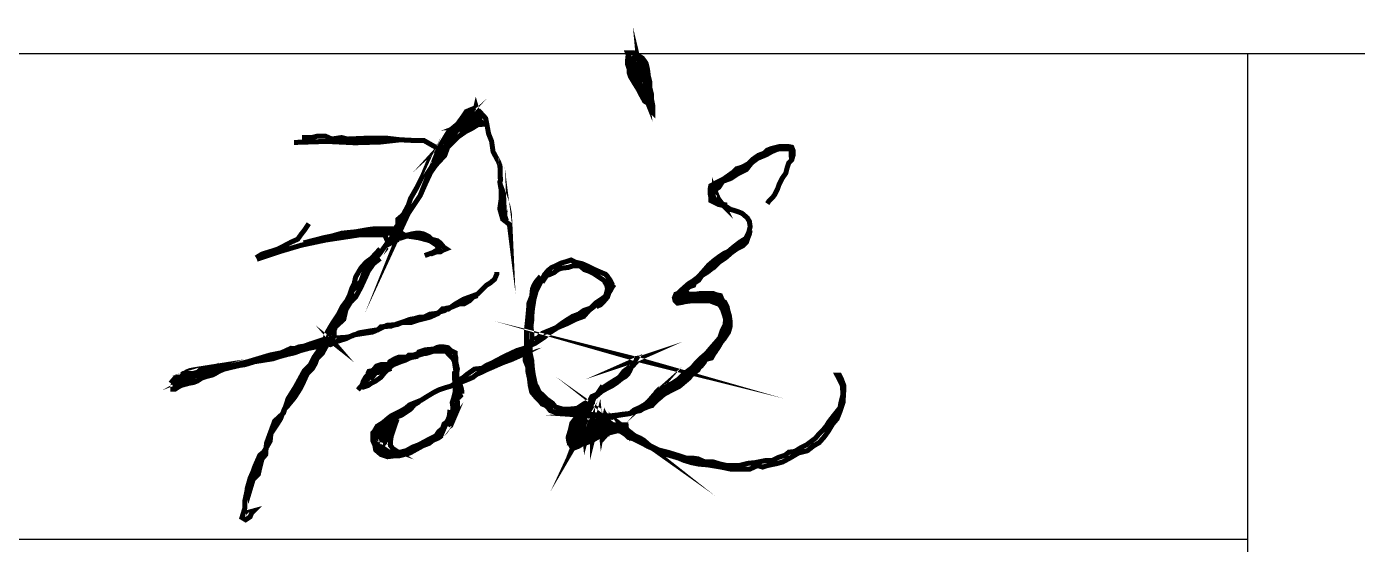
# Model space of a CAD drawing. Header units: inches. Extents: x -1128797 to -980297, y 1991282 to 2033282.
# Drawn here: x -996054 to -994684, y 1994777 to 1995310 of the extents above; entities that cross this region are included whole.
import ezdxf

# ---------------------------------------------------------------- set-up
doc = ezdxf.new("R2010")
doc.units = ezdxf.units.IN
doc.header["$MEASUREMENT"] = 0
for name, color, linetype in [('XD修改V1.1', 1, 'Continuous'), ('信号主干电缆', 110, 'Continuous'), ('图框', 7, 'Continuous')]:
    doc.layers.add(name, color=color, linetype=linetype)

# ---------------------------------------------------------------- blocks, each defined once
blk = doc.blocks.new('A$C1C4A14D2')
at = {"layer": '信号主干电缆', "color": 240, "lineweight": 30}
for p, q in [((22.29268242709804, 3.895584427536959), (22.3080718004785, 3.86091361700528)), ((22.3080718004785, 3.86091361700528), (22.31556195378653, 3.827244624215381)), ((22.31556195378653, 3.827244624215381), (22.31556195378653, 3.804796598982647)), ((22.31556195378653, 3.804796598982647), (22.31930703044782, 3.776112334522622)), ((22.31930703044782, 3.776112334522622), (22.31930703044782, 3.762394435223541)), ((22.31930703044782, 3.762394435223541), (22.32055538933491, 3.738700989179052)), ((22.32055538933491, 3.738700989179052), (22.31930703044782, 3.715004498084453)), ((22.31930703044782, 3.715004498084453), (22.31930703044782, 3.695050359547167)), ((22.31930703044782, 3.695050359547167), (22.32180374821473, 3.671356913495401)), ((22.32180374821473, 3.671356913495401), (22.32305210709455, 3.645166535723546)), ((22.32305210709455, 3.645166535723546), (22.32180374821473, 3.617730737125384)), ((23.36138342622871, 1.051426939586235), (23.43618621911446, 1.072465111898054))]:
    blk.add_line(p, q, dxfattribs=at)
at = {"layer": '信号主干电缆', "color": 240, "lineweight": 30, "const_width": 0.0516096000000477}
for points in [[(23.62888487148302, 5.001304966859607), (23.62123955492279, 4.932557128340703), (23.62123955492279, 4.894363208051799), (23.63653018805053, 4.848532330724992), (23.63653018805053, 4.810338410428812), (23.65181376830151, 4.764504488062811), (23.67474971798947, 4.726310567773907), (23.69767861481523, 4.688116647481365), (23.73589814476145, 4.627008811039559), (23.75883409444941, 4.581174888677197), (23.79705362441018, 4.51242705016557), (23.83527315434912, 4.489510088977112), (23.85056378747686, 4.451319213723763), (23.85820910404437, 4.420762250461848), (23.88113800086285, 4.397845289280666), (23.88113800086285, 4.466596172835124), (23.86585442060459, 4.542980968384653), (23.86585442060459, 4.588814890747017), (23.85056378747686, 4.64992577222074), (23.85056378747686, 4.711033608662546), (23.83527315434912, 4.772144490136269), (23.8276278377889, 4.833252326574438), (23.81998957408359, 4.87144624686698), (23.81234425753064, 4.902003210132534), (23.79705362441018, 4.924917126270883), (23.77412472758443, 4.955474089529161), (23.73589814476145, 4.978388005678425), (23.71296924795024, 5.001304966859607), (23.690033298255, 5.008944968936702), (23.66710440143652, 5.008944968936702), (23.644168451734, 5.008944968936702), (23.62123955492279, 5.008944968936702), (23.8276278377889, 4.497150091054209), (23.77412472758443, 4.917280169240256), (23.66710440143652, 4.947834087452065), (23.77412472758443, 4.756867531024909), (23.73589814476145, 4.917280169240256), (23.75883409444941, 4.672839688370003), (23.62888487148302, 4.879086248947714), (23.70532393138274, 4.986028007748245)], [(22.10004725060571, 4.283266573434958), (22.01596287412394, 4.229795694045606), (21.95481444735924, 4.199238730780052), (21.8783683346046, 4.145767851379787), (21.82485817151611, 4.092296971975883), (21.77135506132618, 4.038826092575618), (21.74077379505616, 3.954801294948993), (21.64904410202871, 3.855496493186366), (21.59553393896203, 3.779111697633197), (21.54202377588081, 3.664529936755569), (21.48852066567633, 3.542311218836402), (21.42736518604215, 3.450646419143595), (21.35092612614972, 3.336064658265968), (21.32799017645448, 3.282593778862064), (21.31269954332674, 3.244399858565884), (21.54202377588081, 3.740917777344293), (21.71019958168472, 3.992995215245174), (21.88601365115028, 4.237432651072595), (22.05418240408471, 4.397845289280666), (21.79428395814466, 4.161047855526703), (22.01596287412394, 4.405485291361401), (22.13827383342141, 4.275626571365136), (21.89365896772506, 4.252709610183956), (22.10004725060571, 4.329097450772678), (22.06182772064494, 4.458956170758028), (22.02360819069872, 4.298543532546319), (21.89365896772506, 4.191601773745787)], [(22.05418240408471, 4.443679211646667), (21.96245271106454, 4.405485291361401), (21.93187849767856, 4.359654414030956), (21.87072301802982, 4.275626571365136), (21.78663864156988, 4.20687873285351), (21.75606442818389, 4.161047855526703), (21.71019958168472, 4.084660014937981), (21.67961831542198, 4.023549133464257), (21.63375346891553, 3.939524335841268), (21.58025035871105, 3.901330415552365), (21.51909487905505, 3.75619473644474), (21.45029408286792, 3.618699059421487), (21.38914565608866, 3.511754255585402), (21.36620970640797, 3.443006417066498), (21.31269954332674, 3.343704660339426), (21.25919643312227, 3.297870737969788), (21.25919643312227, 3.236762901535257), (21.24390579999454, 3.221485942423896), (21.20568627005559, 3.122181140650353), (21.14453079040686, 3.04579330006527), (21.06809173051443, 2.938851541261101), (20.99164561774523, 2.847186741568293), (20.9152065578528, 2.763161943945306), (20.87698702790658, 2.656220185137499), (20.78525733488641, 2.556915383367595), (20.77761201831163, 2.449973624563426), (20.71645653867017, 2.396502745159523), (20.66294637559622, 2.304837945466715), (20.62472684565, 2.220813147843728), (20.56357136601582, 2.152065309332101), (20.53299715262983, 2.052760507558559), (20.44891277616989, 1.953458750831487), (20.39540261309594, 1.877070910242764), (20.35718308313517, 1.800683069657679), (20.29602760350099, 1.739572188180318), (20.25016275698726, 1.655547390560968), (20.2042979104881, 1.571522592937981), (20.12785885058111, 1.449300829983258), (20.08199400407466, 1.30416819592574), (19.99026431105449, 1.220140353263559), (19.93675414798054, 1.07500467416321), (19.90617993460182, 0.9909798765474988), (19.89853461802704, 0.88403811774333), (19.83737913839286, 0.8152902792244276), (19.79915960843209, 0.7236254795279821), (19.77622365874413, 0.6548745959808003), (19.74564944536541, 0.5937667595426321), (19.70742991542647, 0.5097389168840892), (19.68449396571668, 0.4027971580726444), (19.68449396571668, 0.326412362530391), (19.65391975233797, 0.2271075607568491), (19.69213928228419, 0.2041905995756679), (19.73800412879791, 0.2347475628266693), (19.75329476192564, 0.2729414831228496), (19.77622365874413, 0.2958553992721136), (19.69213928228419, 0.2729414831228496)], [(22.0847636703329, 4.420762250461848), (22.16120273023989, 4.336737452842498), (22.17649336336035, 4.260349612253776), (22.19178399648809, 4.176324814638064), (22.22235820987407, 4.099936974049342), (22.23764884300181, 3.992995215245174), (22.29115195320628, 3.893690413467993)], [(20.19022037185641, 4.087842080371047), (20.52808129871118, 4.098734183768102), (20.81583154825785, 4.084660014937981), (21.07572999420518, 4.092296971975883), (21.28212532994803, 4.115213933157065), (21.43501050260966, 4.107576976119162), (21.52674019562983, 4.107576976119162), (21.63375346891553, 4.046466094645438), (21.69490894854971, 4.023549133464257), (21.73312847851048, 3.985355213171715)], [(20.27309870668978, 4.138130894341884), (20.37247371628473, 4.138130894341884), (20.43362214304216, 4.153407853449607), (20.51006825581135, 4.153407853449607), (20.57886199913628, 4.122853935230522), (20.67823700873123, 4.138130894341884), (20.73939248837996, 4.122853935230522), (20.9152065578528, 4.130490892268426), (21.02986514769145, 4.130490892268426), (21.15217610695982, 4.130490892268426), (21.28212532994803, 4.115213933157065)], [(22.7268715215032, 2.70969106454504), (22.6810066749822, 2.656220185137499), (22.65807072530151, 2.618026264844957), (22.64278714504326, 2.579832344548776), (22.6351418284903, 2.503444503963692), (22.60456761509704, 2.427056663382245), (22.60456761509704, 2.38886578812162), (22.59692229852953, 2.304837945466715), (22.58927698196931, 2.228450104874355), (22.58163166539453, 2.167342268443462), (22.58163166539453, 2.068037466666282), (22.58163166539453, 2.029843546377378), (22.58163166539453, 1.976372666973475), (22.56634103227407, 1.892347869350487), (22.56634103227407, 1.846516992027318), (22.59692229852953, 1.770129151438595), (22.59692229852953, 1.724295229072595), (22.61220587878779, 1.655547390560968), (22.61985119534802, 1.586799552045704), (22.6351418284903, 1.518051713537715), (22.67336135842925, 1.472217791168077), (22.71158088836819, 1.434023870871897), (22.74216215463821, 1.395829950579354), (22.78038168458443, 1.380552991471631), (22.80331058139564, 1.357639075333281), (22.82624653109815, 1.327082112067728), (22.87211137761187, 1.311805152960005), (22.92562154067855, 1.311805152960005), (22.99441528401803, 1.319445155033463), (23.0326348139497, 1.30416819592574), (23.08614497703093, 1.30416819592574), (23.10908092673344, 1.30416819592574), (23.16259108980012, 1.319445155033463), (23.21610125288135, 1.334722114144824), (23.2237395165721, 1.357639075333281), (23.20081061974633, 1.380552991471631), (23.09379029359843, 1.258334273556101), (23.04792544707743, 1.197223392082378), (23.0326348139497, 1.128475553570751), (23.00970591713849, 1.052087712978391), (23.01735123369872, 1.006256835655221), (23.05557076365222, 0.9375089971399576), (23.1167262432864, 0.9604259583211388), (23.15494577323261, 0.9833398744704028), (23.24667546626006, 1.01389683772868), (23.3384051592875, 1.067367717128945), (23.34605047585501, 1.113198594455752), (23.39191532235418, 1.136115555640571), (23.39191532235418, 1.067367717128945), (23.45306374912616, 1.136115555640571), (23.51421922876034, 1.136115555640571), (23.49129033194913, 1.113198594455752), (23.52186454532784, 1.120838596532848), (23.55243875871384, 1.113198594455752), (23.59830360523483, 1.082644676240306), (23.62888487148302, 1.052087712978391), (23.68239503456425, 1.03681075386703), (23.7282598810707, 1.01389683772868), (23.77412472758443, 0.9909798765474988), (23.8276278377889, 0.9604259583211388), (23.88113800086285, 0.9375089971399576), (23.97286769388302, 0.88403811774333), (24.01873254039674, 0.8763981156625958), (24.07224270347797, 0.8611211565512348), (24.14868881623261, 0.8382041953700536), (24.20219192644436, 0.8152902792244276), (24.27863803921355, 0.7923733180432464), (24.35507709911326, 0.7770963589282474), (24.44680679212615, 0.7694563568584272), (24.58440133166732, 0.7465393956736078), (24.69142165781523, 0.7236254795279821), (24.76786071770766, 0.7236254795279821), (24.87488104386284, 0.7236254795279821), (24.95896542033006, 0.7618163547849691), (25.01247558339674, 0.7465393956736078), (25.05834042991046, 0.7618163547849691), (25.16536075607291, 0.7847333159661503), (25.21887091913232, 0.8000102750775113), (25.30295529559953, 0.8458441974507876), (25.37939435549197, 0.8916750747703192), (25.47112404851942, 0.9145920359515002), (25.53992484472838, 0.9680629153590417), (25.59343500780233, 0.9986168335744878), (25.6469381180068, 1.059727715059125), (25.6851647008225, 1.113198594455752), (25.7310295473435, 1.189586435044475), (25.77689439385722, 1.24305731444474), (25.80746860722138, 1.319445155033463), (25.83804282060737, 1.411109954722633), (25.8456881371676, 1.533328672649076), (25.8456881371676, 1.586799552045704), (25.82275924035639, 1.647910433523065), (25.79982329066115, 1.693741310853511), (25.77689439385722, 1.693741310853511), (25.83039750404714, 1.586799552045704), (25.83804282060737, 1.495134752349258), (25.81511392378889, 1.403469952652812), (25.80746860722138, 1.357639075333281), (25.77689439385722, 1.319445155033463), (25.7463131275872, 1.281251234737283), (25.69280296451325, 1.212503396225656), (25.66987406768749, 1.174309475933114), (25.63929985430878, 1.136115555640571), (25.59343500780233, 1.090281633274571), (25.55520842497936, 1.044450755947764), (25.46347873195919, 0.9757029174361376), (25.40233030519448, 0.9451459541778604), (25.34117482555303, 0.90695203388168), (25.28001934591157, 0.8993150768437772), (25.2417998159508, 0.8687611586319691), (25.17300607263314, 0.8458441974507876), (25.11185059297714, 0.8152902792244276), (25.05069511334296, 0.8152902792244276), (24.93603652351885, 0.7923733180432464), (24.85959041073511, 0.7847333159661503), (24.76786071770766, 0.7618163547849691), (24.6455568113015, 0.7618163547849691), (24.57675601509254, 0.7770963589282474), (24.50031695521466, 0.8000102750775113), (24.41623257874744, 0.8000102750775113), (24.34743178253848, 0.8305672383357887), (24.29392161946453, 0.8382041953700536), (24.2251278761396, 0.8382041953700536), (24.13339818311943, 0.8687611586319691), (24.03402317353175, 0.8993150768437772), (23.9422934805043, 0.9222320380285964), (23.85056378747686, 0.9680629153590417), (23.78940830784268, 1.021533794766583), (23.75118877788918, 1.044450755947764), (23.69767861481523, 1.067367717128945), (23.62123955492279, 1.090281633274571), (23.55243875871384, 1.120838596532848), (23.51421922876034, 1.143752512682112), (23.43778016887518, 1.143752512682112), (23.39191532235418, 1.159032516825391), (23.28489499620628, 1.113198594455752), (23.1702364063749, 1.021533794766583), (23.10143561016594, 1.006256835655221), (23.0326348139497, 0.9986168335744878), (23.09379029359843, 1.174309475933114), (23.1702364063749, 1.250694271479005), (23.2237395165721, 1.319445155033463), (23.14730045666511, 1.113198594455752), (23.07849966046343, 1.006256835655221), (23.16259108980012, 1.227780355337017), (23.1855199866186, 1.01389683772868), (23.26196609938051, 1.30416819592574), (23.26196609938051, 1.029173796840041), (23.33075984272, 1.30416819592574), (23.35369579240796, 1.082644676240306), (23.39191532235418, 1.281251234737283), (23.44542548543541, 1.181946432971017), (23.49892859563261, 1.181946432971017), (23.56772939184884, 1.181946432971017), (23.60594892178779, 1.181946432971017), (23.61359423834802, 1.097921635344391), (23.55243875871384, 1.181946432971017), (23.69767861481523, 1.067367717128945), (23.40719890261244, 1.273611232667462), (23.24667546626006, 1.288888191775185), (23.13965514011215, 1.281251234737283), (23.46070906569366, 1.258334273556101), (23.49129033194913, 1.273611232667462), (23.644168451734, 1.296528193848644), (23.690033298255, 1.334722114144824), (23.7435434613144, 1.357639075333281), (23.79705362441018, 1.388192993541451), (23.85056378747686, 1.434023870871897), (23.89642863399058, 1.4874947502758), (23.94993879705726, 1.502774754426354), (23.97286769388302, 1.510411711464257), (24.00344896015304, 1.548605631756799), (24.02637785696425, 1.579159549968608), (23.92700284738385, 1.525688670564704), (24.07224270347797, 1.602076511153427), (24.14104349967966, 1.647910433523065), (24.1792630296186, 1.686101308780052), (24.2251278761396, 1.724295229072595), (24.28628335577378, 1.770129151438595), (24.32450288571999, 1.81596002876904), (24.37801304880122, 1.869430908169306), (24.43151615899842, 1.915264830535306), (24.46974274182867, 1.961095707862114), (24.52324585203314, 2.022206589346751), (24.56911069854687, 2.075677468739741), (24.59204664823483, 2.144425307255005), (24.62262086161354, 2.205536188736004), (24.63026617818105, 2.266644025170535), (24.61498259790824, 2.320114904578076), (24.59969196480233, 2.365948826940439), (24.56911069854687, 2.419419706344342), (24.50796227177489, 2.442336667525523), (24.46974274182867, 2.457613626633246), (24.41623257874744, 2.457613626633246), (24.36272241567349, 2.457613626633246), (24.32450288571999, 2.457613626633246), (24.30156693603203, 2.457613626633246), (24.27863803921355, 2.457613626633246), (24.21748255957209, 2.449973624563426), (24.18690834617883, 2.442336667525523), (24.14104349967966, 2.434696665452065), (24.13339818311943, 2.434696665452065), (24.11046223341691, 2.457613626633246), (24.10281691685668, 2.488167544859607), (24.11810754998441, 2.526361465152149), (24.14104349967966, 2.534001467229245), (24.1792630296186, 2.572192342475318), (24.24805677295808, 2.633303223956319), (24.28628335577378, 2.656220185137499), (24.34743178253848, 2.702051062471582), (24.40858726217994, 2.770798900979571), (24.45445210869366, 2.824269780387112), (24.50796227177489, 2.870103702749474), (24.56911069854687, 2.915934580076282), (24.61498259790824, 2.946491543334559), (24.65320212786901, 2.96176850244592), (24.70671229094296, 3.007599379772727), (24.77550603427517, 3.061070259176632), (24.83666151390935, 3.099264179469174), (24.86723572730261, 3.160375060946535), (24.88252636042307, 3.221485942423896), (24.87488104386284, 3.2749568218278), (24.85194509418216, 3.313147697081149), (24.79844198397768, 3.358981619450787), (24.76021540115471, 3.37425857855851), (24.71435055464099, 3.389535537669871), (24.68377634124772, 3.397175539739691), (24.62262086161354, 3.435369460032234), (24.55382711827406, 3.450646419143595), (24.52324585203314, 3.465923378254956), (24.47738100551215, 3.488840339436137), (24.47738100551215, 3.527034259732317), (24.46974274182867, 3.565228180017584), (24.46974274182867, 3.603419055278209), (24.47738100551215, 3.641612975570752), (24.53089116859337, 3.672169938829029), (24.60733728135529, 3.710360814082378), (24.66084744443651, 3.74855473437492), (24.71435055464099, 3.786748654663824), (24.74493182089645, 3.817305617925741), (24.79844198397768, 3.832582577033463), (24.86723572730261, 3.870776497329643), (24.91310057381634, 3.916607374660088), (24.96661073689756, 3.954801294948993), (25.02776621653175, 3.977718256133812), (25.05834042991046, 4.008272174356533), (25.09655995986395, 4.023549133464257), (25.18828965288412, 4.046466094645438), (25.22650918283034, 4.046466094645438), (25.27237402933679, 4.046466094645438), (25.31060061216704, 4.038826092575618), (25.32588419242529, 4.000632172283076), (25.32588419242529, 3.962441297026089), (25.31060061216704, 3.908970417622185), (25.28001934591157, 3.878413454367546), (25.26473576565332, 3.832582577033463), (25.2494451325183, 3.771471695556101), (25.21122560257209, 3.718000816152198), (25.18064433631662, 3.656889934678473), (25.16536075607291, 3.611059057348029), (25.1347794898029, 3.549948175874305), (25.11185059297714, 3.519394257655221), (25.07363106303819, 3.481200337362679), (25.05834042991046, 3.45828337617786)], [(25.30295529559953, 3.939524335841268), (25.30295529559953, 4.023549133464257), (25.22650918283034, 4.023549133464257), (25.18828965288412, 4.023549133464257), (25.15771543949814, 4.015912176426354), (25.10420527642418, 3.992995215245174), (25.05069511334296, 3.962441297026089), (24.95896542033006, 3.924247376733546), (24.89780994068133, 3.878413454367546), (24.84430683048413, 3.809665615852281), (24.75257713744941, 3.763834738525473), (24.68377634124772, 3.718000816152198), (24.59969196480233, 3.687446897936752), (24.56147243484884, 3.62633601645939), (24.51560758832784, 3.595782098240306), (24.49267163863988, 3.534671216766582), (24.51560758832784, 3.50411729854386), (24.5461818017211, 3.481200337362679), (24.60733728135529, 3.443006417066498), (24.61498259790824, 3.427729457962414), (24.51560758832784, 3.527034259732317), (24.51560758832784, 3.603419055278209), (24.55382711827406, 3.511754255585402), (24.59969196480233, 3.450646419143595), (24.6455568113015, 3.443006417066498)], [(25.30038804908691, 3.952718488490063), (25.30710238613392, 3.937063944580586), (25.31008575228043, 3.931098713786923), (25.30710238613392, 3.907243880687019)], [(22.29004465181788, 3.898401088328681), (22.30104008404305, 3.868568844281981), (22.30732419571723, 3.852868624795518), (22.30732419571723, 3.840307840193418), (22.3104697779927, 3.824607620703318), (22.3104697779927, 3.807339206290635), (22.3104697779927, 3.791638986804174), (22.3104697779927, 3.777506962240295), (22.3104697779927, 3.757099112943252), (22.31204256913043, 3.731977543746324), (22.31361536026816, 3.716277324256225), (22.31361536026816, 3.699005864804348), (22.30889698685496, 3.670744860723061), (22.31204256913043, 3.651905206344963), (22.31361536026816, 3.637776226820278), (22.31675388968142, 3.623644202260038), (22.31989947195689, 3.617365332480403), (22.31989947195689, 3.606375787843717), (22.31518109852914, 3.637776226820278), (22.30732419571723, 3.681737450388027), (22.31518109852914, 3.703716539657762), (22.3104697779927, 3.722556194039498), (22.30889698685496, 3.843450320120609), (22.30732419571723, 3.862289974502346)], [(22.32173321945447, 3.618699059421487), (22.32173321945447, 3.511754255585402), (22.30644258633402, 3.404812496770318), (22.33701679971273, 3.297870737969788), (22.40581759592169, 3.244399858565884), (22.4134629124892, 3.183292022134992), (22.40581759592169, 3.351341617377329), (22.39052696279395, 3.435369460032234), (22.35230743284046, 3.542311218836402), (22.35995274940797, 3.404812496770318), (22.35995274940797, 3.328427701228065), (22.37524338254297, 3.282593778862064)], [(24.55590066354489, 3.65062324505925), (24.50109982433787, 3.615870218480267)], [(21.32799017645448, 3.336064658265968), (21.28212532994803, 3.236762901535257), (21.28212532994803, 3.145098101835174), (21.25155111656932, 3.083987220357812), (21.20568627005559, 3.061070259176632), (21.23626048344158, 3.122181140650353), (21.16745968723262, 3.038156343031005), (21.1215948407189, 3.137458099761715), (21.03751046426623, 3.137458099761715), (20.97636203750153, 3.137458099761715), (20.86169639477157, 3.137458099761715)], [(20.34189245001471, 3.252039860646618), (20.29602760350099, 3.183292022134992), (20.26545339012228, 3.145098101835174), (20.22723386017606, 3.09162722243127), (20.15843306397437, 3.061070259176632), (20.02848384100071, 2.992322420665004), (19.95968304479902, 2.969405459483823), (19.86031508808082, 2.938851541261101), (19.79915960843209, 2.900657620968559)], [(19.80680492500687, 2.885380661860835), (20.05905805437942, 2.969405459483823), (20.26545339012228, 3.030516340957547), (20.51770651949482, 3.083987220357812), (20.76996670175867, 3.122181140650353), (20.96107140435925, 3.152735058876714), (21.06809173051443, 3.152735058876714), (21.17510500378557, 3.152735058876714), (21.32034485989425, 3.12982114272745), (21.47323003257043, 3.106904181538993), (21.58788862239453, 3.076350263319909), (21.65668941859621, 3.030516340957547), (21.67961831542198, 2.992322420665004), (21.61846988865, 2.954128500372462), (21.53438551220461, 2.923574582153378)], [(20.28838228694076, 3.053433302138728), (20.49477762267634, 3.106904181538993), (20.57121668258333, 3.122181140650353), (20.67823700873123, 3.152735058876714), (20.74703780493292, 3.160375060946535), (20.82347686482535, 3.1680120179808), (20.95342608779902, 3.190928979161981), (21.01458156744048, 3.198568981242715), (21.06809173051443, 3.198568981242715), (21.15217610695982, 3.198568981242715), (21.2209698502993, 3.198568981242715), (21.33563549302926, 3.12982114272745), (21.39679097266344, 3.145098101835174), (21.44265581917716, 3.152735058876714), (21.48852066567633, 3.152735058876714), (21.52674019562983, 3.145098101835174), (21.57260504215082, 3.122181140650353), (21.60317925553682, 3.09162722243127), (21.664334735171, 3.076350263319909), (21.69490894854971, 3.053433302138728), (21.73312847851048, 3.007599379772727), (21.75606442818389, 2.992322420665004), (21.71784489824495, 2.977045461553643), (21.69490894854971, 2.96176850244592), (21.65668941859621, 2.96176850244592), (21.59553393896203, 2.938851541261101)], [(21.27448001338053, 3.099264179469174), (21.36620970640797, 3.12982114272745)], [(24.59969196480233, 2.457613626633246), (24.57675601509254, 2.511084506040788), (24.5385364851536, 2.518721463075053), (24.50031695521466, 2.534001467229245), (24.46209742526117, 2.534001467229245), (24.42387789530767, 2.534001467229245), (24.37801304880122, 2.534001467229245), (24.32450288571999, 2.526361465152149), (24.27863803921355, 2.526361465152149), (24.24805677295808, 2.526361465152149), (24.2327731927071, 2.541638424256234), (24.20219192644436, 2.556915383367595), (24.2327731927071, 2.579832344548776), (24.25570208951831, 2.602749305729957), (24.30156693603203, 2.618026264844957), (24.30921225259954, 2.640943226026138), (24.35507709911326, 2.671497144252498), (24.38565131249197, 2.71732802157203), (24.44680679212615, 2.755521941864571), (24.48502632208692, 2.786078905126487), (24.50796227177489, 2.801355864237848), (24.56147243484884, 2.854826743641751), (24.63026617818105, 2.900657620968559), (24.69142165781523, 2.954128500372462), (24.74493182089645, 2.992322420665004), (24.80608024765388, 3.022876338884088), (24.84430683048413, 3.061070259176632), (24.85959041073511, 3.106904181538993), (24.87488104386284, 3.145098101835174), (24.88252636042307, 3.183292022134992)], [(21.07572999420518, 2.992322420665004), (20.98400030117773, 2.893020663930656), (20.93049719098053, 2.854826743641751), (20.87698702790658, 2.793715862160752), (20.82347686482535, 2.702051062471582), (20.8081862317049, 2.633303223956319), (20.78525733488641, 2.58747234662951), (20.76232138519117, 2.518721463075053), (20.73174717180518, 2.457613626633246), (20.68588232528418, 2.396502745159523), (20.64766279534524, 2.320114904578076), (20.58650731570379, 2.228450104874355), (20.53299715262983, 2.136785305185185), (20.50242293925112, 2.052760507558559)], [(21.07572999420518, 2.893020663930656), (21.00693625088025, 2.83954978453039), (20.95342608779902, 2.763161943945306), (20.92285187440575, 2.694414105433679), (20.87698702790658, 2.595109303660137), (20.82347686482535, 2.495807546933065), (20.76996670175867, 2.442336667525523), (20.7241018552304, 2.365948826940439), (20.70116590555699, 2.266644025170535), (20.6170815290825, 2.190259229624643), (20.60179794883879, 2.152065309332101), (20.60179794883879, 2.090954427851102), (20.57121668258333, 2.045123550527932), (20.60943621252954, 2.014566587266017), (20.56357136601582, 2.068037466666282), (20.47948698955588, 1.915264830535306), (20.42597682647465, 1.861793951131403), (20.41069324623095, 1.81596002876904), (20.38011197995365, 1.762489149365137), (20.32660886975646, 1.709018269964872), (20.28838228694076, 1.624993472338246), (20.25016275698726, 1.548605631756799), (20.19665259392059, 1.464580834130174), (20.12785885058111, 1.380552991471631), (20.08963932063489, 1.342359071179089), (20.05141273781192, 1.24305731444474), (20.01319320788025, 1.181946432971017), (19.95204478110099, 1.090281633274571), (19.94439946454804, 1.01389683772868), (19.9138181982853, 0.9604259583211388), (19.87559866833908, 0.8993150768437772), (19.83737913839286, 0.8687611586319691), (19.78386897530436, 0.7465393956736078), (19.76858539506065, 0.7007085183468007), (19.73800412879791, 0.6319606798315363), (19.72271349567018, 0.5784898004312709), (19.70742991542647, 0.5250189210273675), (19.72271349567018, 0.4639080395536439), (19.76858539506065, 0.6166837207238132), (19.82208850525785, 0.6701546001313546), (19.83737913839286, 0.7389024386357051), (19.86031508808082, 0.8305672383357887), (19.90617993460182, 0.88403811774333)], [(20.84640576164384, 1.540965629676065), (20.89991592472506, 1.602076511153427), (20.95342608779902, 1.655547390560968), (20.95342608779902, 1.716658272034692), (20.96107140435925, 1.731935231146053), (21.00693625088025, 1.739572188180318), (21.08337531077268, 1.770129151438595), (21.15982142353459, 1.770129151438595), (21.2133315866231, 1.81596002876904), (21.2286151668668, 1.831236987876764), (21.30506127963599, 1.854153949057945), (21.36620970640797, 1.869430908169306), (21.45029408286792, 1.884707867280667), (21.47323003257043, 1.930541789643029), (21.54202377588081, 1.953458750831487), (21.62611520522478, 1.961095707862114), (21.65668941859621, 1.976372666973475), (21.68726363198948, 1.984012669050571), (21.72549021480518, 1.984012669050571), (21.77135506132618, 1.976372666973475), (21.80192927470489, 1.94581874875439), (21.84779412121861, 1.922901787573209), (21.84779412121861, 1.899987871423945), (21.85543943777884, 1.869430908169306), (21.85543943777884, 1.823600030842499), (21.87072301802982, 1.754852192327234), (21.86308475434635, 1.709018269964872), (21.86308475434635, 1.655547390560968), (21.86308475434635, 1.609716513230523), (21.86308475434635, 1.540965629676065), (21.86308475434635, 1.456940832060354), (21.87072301802982, 1.418746911764174), (21.87072301802982, 1.372916034433728), (21.85543943777884, 1.327082112067728), (21.84014880465111, 1.273611232667462), (21.8095745912724, 1.258334273556101), (21.76370974475867, 1.212503396225656), (21.80192927470489, 1.197223392082378), (21.82485817151611, 1.227780355337017), (21.80192927470489, 1.174309475933114), (21.77135506132618, 1.151392514751933), (21.74841911162366, 1.113198594455752), (21.69490894854971, 1.059727715059125), (21.67198005173123, 1.044450755947764), (21.61846988865, 1.021533794766583), (21.58025035871105, 0.9909798765474988), (21.51909487905505, 0.9680629153590417), (21.45029408286792, 0.9298689950628612), (21.38150033953571, 0.8916750747703192), (21.2668346968203, 0.8611211565512348), (21.2133315866231, 0.8611211565512348), (21.15217610695982, 0.8534811544777767), (21.08337531077268, 0.8763981156625958), (21.02986514769145, 0.9222320380285964), (21.0222268840007, 0.9680629153590417), (20.99929093431274, 1.021533794766583), (20.99929093431274, 1.052087712978391), (20.99929093431274, 1.097921635344391), (21.01458156744048, 1.113198594455752), (21.04515578082646, 1.166669473863294), (21.1063112604752, 1.204863394155836), (21.15982142353459, 1.250694271479005), (21.19039563692059, 1.273611232667462), (21.28212532994803, 1.319445155033463), (21.33563549302926, 1.349999073248909), (21.38150033953571, 1.388192993541451), (21.49615892938164, 1.434023870871897), (21.55731440901582, 1.472217791168077), (21.63375346891553, 1.518051713537715), (21.67961831542198, 1.540965629676065), (21.74841911162366, 1.563882590857247), (21.80192927470489, 1.579159549968608), (21.84014880465111, 1.602076511153427), (21.86308475434635, 1.632630429376149), (21.92423318111105, 1.663187392634426), (21.97009802761022, 1.701381312926969), (22.04654414039396, 1.754852192327234), (22.04654414039396, 1.754852192327234), (22.12298320027912, 1.762489149365137), (22.16884804680012, 1.793043067584221), (22.22235820987407, 1.81596002876904), (22.35230743284046, 1.884707867280667), (22.48225665581413, 1.94581874875439), (22.55870276858332, 1.96873570993921), (22.67336135842925, 2.022206589346751), (22.76509105146397, 2.083314425777643), (22.81860121452337, 2.129148348147282), (22.90268559098331, 2.182619227551185), (22.99441528401803, 2.220813147843728), (23.08614497703093, 2.266644025170535), (23.1702364063749, 2.297200988428812), (23.2237395165721, 2.358308824870618), (23.29254031277378, 2.411779704270884), (23.35369579240796, 2.457613626633246), (23.41484421917266, 2.534001467229245), (23.43778016887518, 2.579832344548776), (23.46070906569366, 2.633303223956319), (23.44542548543541, 2.663857142175402), (23.41484421917266, 2.70969106454504), (23.39191532235418, 2.732608025726221), (23.35369579240796, 2.747884984837583), (23.28489499620628, 2.778438903053029), (23.2237395165721, 2.808992821272113), (23.15494577323261, 2.83954978453039), (23.08614497703093, 2.854826743641751), (23.04028013052448, 2.877743704822933), (22.99441528401803, 2.862463700679654), (22.9409051209368, 2.847186741568293), (22.87975669416483, 2.816632823349209), (22.84153716422588, 2.801355864237848), (22.80331058139564, 2.770798900979571), (22.76509105146397, 2.724968023652763), (22.71922620493569, 2.633303223956319), (22.6810066749822, 2.556915383367595), (22.65807072530151, 2.472890585744607), (22.64278714504326, 2.373585783978342), (22.6351418284903, 2.289560986355354), (22.6351418284903, 2.25136706606645), (22.6274965119228, 2.197896186662546), (22.6351418284903, 2.129148348147282), (22.6351418284903, 2.060400509639293), (22.61985119534802, 1.984012669050571), (22.61985119534802, 1.915264830535306), (22.6351418284903, 1.846516992027318), (22.64278714504326, 1.754852192327234), (22.65043246161076, 1.701381312926969), (22.67336135842925, 1.594436509083607), (22.68865199155698, 1.571522592937981), (22.71158088836819, 1.518051713537715), (22.74980747119116, 1.4874947502758), (22.79567231770489, 1.441663872948993), (22.84917542790936, 1.403469952652812), (22.87975669416483, 1.36527603236027), (22.95619575406454, 1.342359071179089), (23.01735123369872, 1.342359071179089), (23.10143561016594, 1.349999073248909), (23.1702364063749, 1.395829950579354), (23.2313848331396, 1.426386913833994), (23.25432078282756, 1.472217791168077), (23.32311452615977, 1.502774754426354), (23.34605047585501, 1.548605631756799), (23.43778016887518, 1.609716513230523), (23.53715517847013, 1.670824349672329), (23.58302002496202, 1.731935231146053), (23.644168451734, 1.777766108476498), (23.66710440143652, 1.808323071731138), (23.67474971798947, 1.81596002876904), (23.69767861481523, 1.823600030842499), (23.72061456450319, 1.800683069657679)], [(18.94301110496599, 1.579159549968608), (19.27171034712228, 1.724295229072595), (19.47046036629763, 1.770129151438595), (19.71507523197215, 1.831236987876764), (19.94439946454804, 1.899987871423945), (20.05905805437942, 1.922901787573209), (20.15843306397437, 1.96873570993921), (20.30367292007577, 1.961095707862114), (20.38775729652844, 2.00692963023539), (20.47184167299565, 2.029843546377378), (20.56357136601582, 2.00692963023539), (20.62472684565, 2.037483548458112), (20.7241018552304, 2.068037466666282), (20.80054091513739, 2.106231386966101), (20.89991592472506, 2.121508346073824), (20.99929093431274, 2.136785305185185), (21.06809173051443, 2.167342268443462), (21.14453079040686, 2.205536188736004), (21.25155111656932, 2.213173145773907), (21.30506127963599, 2.236090106955089), (21.39679097266344, 2.236090106955089), (21.46558471599565, 2.25900706813627), (21.58788862239453, 2.289560986355354), (21.67198005173123, 2.327754906647896), (21.71784489824495, 2.373585783978342), (21.77899332500238, 2.373585783978342), (21.84014880465111, 2.419419706344342), (21.93187849767856, 2.472890585744607), (21.99303397731274, 2.495807546933065), (22.07711835377995, 2.526361465152149), (22.11533788371889, 2.564555385437415), (22.16884804680012, 2.618026264844957), (22.20706757673907, 2.640943226026138), (22.25293242325279, 2.679134101279487), (22.2758683729553, 2.732608025726221), (22.2758683729553, 2.755521941864571)], [(22.74216215463821, 2.648580183064041), (22.78802700113738, 2.71732802157203), (22.81095589794859, 2.724968023652763), (22.86446606104437, 2.747884984837583), (22.90268559098331, 2.778438903053029), (22.9409051209368, 2.793715862160752), (23.00970591713849, 2.801355864237848), (23.05557076365222, 2.816632823349209), (23.08614497703093, 2.816632823349209), (23.1320098235592, 2.816632823349209), (23.17787467004382, 2.778438903053029), (23.2237395165721, 2.763161943945306), (23.26960436307854, 2.74024498275321), (23.31546920958499, 2.70969106454504), (23.38427000579395, 2.663857142175402), (23.43013485231495, 2.640943226026138), (23.43013485231495, 2.572192342475318), (23.42248953574745, 2.526361465152149), (23.36133405611326, 2.48052754278251), (23.29254031277378, 2.434696665452065), (23.23903014969983, 2.3812257860518), (23.1702364063749, 2.358308824870618), (23.1167262432864, 2.320114904578076), (23.05557076365222, 2.297200988428812), (22.99441528401803, 2.25900706813627), (22.94855043748976, 2.228450104874355), (22.88740201073233, 2.182619227551185), (22.8338918476511, 2.159702266370004), (22.74216215463821, 2.121508346073824), (22.71922620493569, 2.098594429931836), (22.69629730812448, 2.075677468739741), (22.65807072530151, 2.060400509639293)], [(23.48364501538163, 2.625663221879221), (23.46070906569366, 2.595109303660137), (23.44542548543541, 2.564555385437415), (23.43013485231495, 2.541638424256234), (23.41484421917266, 2.495807546933065), (23.36897937266622, 2.442336667525523), (23.34605047585501, 2.419419706344342), (23.30018562934129, 2.396502745159523)], [(23.38427000579395, 2.656220185137499), (23.40719890261244, 2.618026264844957), (23.41484421917266, 2.579832344548776), (23.39956063892896, 2.518721463075053)], [(20.62472684565, 2.075677468739741), (20.73939248837996, 2.083314425777643), (20.79290265143936, 2.098594429931836), (20.86169639477157, 2.129148348147282), (20.95342608779902, 2.144425307255005), (21.05280109737941, 2.159702266370004), (21.08337531077268, 2.190259229624643), (21.19039563692059, 2.197896186662546), (21.25155111656932, 2.220813147843728), (21.32034485989425, 2.243730109028547), (21.38150033953571, 2.266644025170535), (21.42736518604215, 2.274284027247631), (21.48087534912338, 2.289560986355354), (21.52674019562983, 2.289560986355354), (21.58788862239453, 2.320114904578076), (21.65668941859621, 2.327754906647896), (21.68726363198948, 2.343031865759257), (21.74077379505616, 2.358308824870618), (21.75606442818389, 2.3812257860518), (21.80192927470489, 2.38886578812162), (21.89365896772506, 2.427056663382245), (21.93952381424606, 2.427056663382245), (21.99303397731274, 2.457613626633246), (22.01596287412394, 2.48052754278251), (22.03125350726623, 2.495807546933065), (22.07711835377995, 2.511084506040788)], [(24.14868881623261, 2.488167544859607), (24.20219192644436, 2.488167544859607), (24.30921225259954, 2.488167544859607), (24.34743178253848, 2.488167544859607), (24.49267163863988, 2.48052754278251), (24.5385364851536, 2.48052754278251), (24.57675601509254, 2.48052754278251), (24.60733728135529, 2.449973624563426), (24.62262086161354, 2.442336667525523), (24.6455568113015, 2.396502745159523), (24.65320212786901, 2.358308824870618), (24.66848570812727, 2.304837945466715), (24.67613102468749, 2.25136706606645), (24.67613102468749, 2.190259229624643), (24.66084744443651, 2.136785305185185), (24.61498259790824, 2.068037466666282), (24.58440133166732, 2.029843546377378), (24.55382711827406, 1.976372666973475), (24.51560758832784, 1.922901787573209), (24.48502632208692, 1.869430908169306), (24.42387789530767, 1.854153949057945), (24.40858726217994, 1.823600030842499), (24.37801304880122, 1.785406110546318), (24.34743178253848, 1.762489149365137), (24.28628335577378, 1.716658272034692), (24.2251278761396, 1.686101308780052), (24.19455366275361, 1.655547390560968), (24.14868881623261, 1.602076511153427), (24.07224270347797, 1.586799552045704), (24.02637785696425, 1.533328672649076), (23.96522237732279, 1.4874947502758), (23.89642863399058, 1.441663872948993), (23.87349268428807, 1.380552991471631), (23.79705362441018, 1.357639075333281), (23.75118877788918, 1.327082112067728), (23.70532393138274, 1.319445155033463), (23.67474971798947, 1.30416819592574)], [(24.24220288665674, 2.530524033038091), (24.12422944552964, 2.473935034013265)], [(24.20219192644436, 2.526361465152149), (24.14104349967966, 2.495807546933065)], [(24.53242164247786, 2.466861409146076), (24.62680321652442, 2.381980955648032), (24.63623996335082, 2.162704674512497), (24.4757941086209, 1.933994863517), (24.32431951098261, 1.778466467374528)], [(23.60185825426015, 1.684743221521785), (23.64455635986815, 1.735948592136992), (23.65822483173543, 1.771791742565255), (23.670179454959, 1.793980939499306), (23.67872048664868, 1.809343159693526), (23.683847926819, 1.81958362480509), (23.7043435817468, 1.850305020157975), (23.68896831411985, 1.843478043414506), (23.70946396904037, 1.850305020157975), (23.72313244091492, 1.855426775229716), (23.74704168736207, 1.848599798482609), (23.71288461344375, 1.857135041933361), (23.70092293733614, 1.817875358097808), (23.6650590676727, 1.776913497644272)], [(23.93464816394407, 1.441663872948993), (23.99580364357825, 1.495134752349258), (24.07988802003092, 1.540965629676065), (24.12575286654464, 1.563882590857247), (24.15632707993791, 1.579159549968608), (24.25570208951831, 1.663187392634426), (24.27863803921355, 1.693741310853511), (24.34743178253848, 1.747212190257414), (24.40094194561243, 1.854153949057945), (24.52324585203314, 1.930541789643029), (24.65320212786901, 2.167342268443462)], [(18.9200822081475, 1.609716513230523), (18.96594705466123, 1.663187392634426), (19.01181190118222, 1.67846435174215), (19.05003143112117, 1.709018269964872), (19.14940644071612, 1.709018269964872), (19.20291660378279, 1.724295229072595), (19.22584550060856, 1.747212190257414), (19.30229161337775, 1.770129151438595), (19.15705175726907, 1.747212190257414), (19.1188251744461, 1.739572188180318), (19.08060564451443, 1.724295229072595), (19.01945721774245, 1.670824349672329), (18.99652126805449, 1.602076511153427), (19.12647049102088, 1.67846435174215), (18.95065642154077, 1.609716513230523), (18.94301110496599, 1.579159549968608), (18.94301110496599, 1.548605631756799), (18.96594705466123, 1.548605631756799), (18.98887595147971, 1.563882590857247), (19.02709548142593, 1.586799552045704), (19.1111869107699, 1.609716513230523), (19.15705175726907, 1.617353470264788), (19.19527128722984, 1.632630429376149), (19.24113613373629, 1.663187392634426), (19.28700098024274, 1.67846435174215), (19.34815645989874, 1.693741310853511), (19.37873067327018, 1.709018269964872), (19.4169502032164, 1.731935231146053), (19.47046036629763, 1.754852192327234), (19.53161584593181, 1.770129151438595), (19.63098380265001, 1.793043067584221), (19.68449396571668, 1.800683069657679), (19.78386897530436, 1.831236987876764), (19.97497367792675, 1.861793951131403), (20.04377447413572, 1.884707867280667), (20.12785885058111, 1.907624828461848), (20.19665259392059, 1.922901787573209), (20.25780807355477, 1.94581874875439), (20.34189245001471, 1.96873570993921), (20.45655809273012, 1.991649626084836), (20.47184167299565, 2.052760507558559), (20.35718308313517, 2.014566587266017), (20.29602760350099, 1.991649626084836), (20.24251744043431, 1.984012669050571), (20.1660783805346, 1.953458750831487)], [(20.97636203750153, 1.647910433523065), (21.02986514769145, 1.716658272034692), (21.07572999420518, 1.724295229072595), (21.11395657702815, 1.754852192327234), (21.14453079040686, 1.762489149365137), (21.16745968723262, 1.808323071731138), (21.17510500378557, 1.831236987876764), (21.2286151668668, 1.861793951131403), (21.2668346968203, 1.877070910242764), (21.31269954332674, 1.877070910242764), (21.35092612614972, 1.877070910242764), (21.37385502296092, 1.899987871423945), (21.41971986947465, 1.899987871423945), (21.46558471599565, 1.915264830535306), (21.48852066567633, 1.922901787573209)], [(21.13688547385391, 1.747212190257414), (21.2133315866231, 1.800683069657679), (21.25155111656932, 1.81596002876904), (21.28977064650098, 1.831236987876764), (21.33563549302926, 1.846516992027318), (21.38150033953571, 1.869430908169306), (21.52674019562983, 1.915264830535306), (21.54202377588081, 1.915264830535306), (21.57260504215082, 1.922901787573209), (21.61846988865, 1.938178746680932), (21.68726363198948, 1.938178746680932), (21.72549021480518, 1.938178746680932), (21.75606442818389, 1.938178746680932), (21.77899332500238, 1.907624828461848), (21.82485817151611, 1.861793951131403), (21.84014880465111, 1.831236987876764), (21.84779412121861, 1.777766108476498), (21.85543943777884, 1.731935231146053), (21.84014880465111, 1.716658272034692), (21.84014880465111, 1.663187392634426), (21.84779412121861, 1.594436509083607), (21.84779412121861, 1.518051713537715), (21.83250348809088, 1.456940832060354), (21.8172199078399, 1.411109954722633), (21.82485817151611, 1.357639075333281), (21.8172199078399, 1.296528193848644), (21.80192927470489, 1.23541731237492), (21.77135506132618, 1.166669473863294)], [(21.90130428429984, 1.617353470264788), (21.977743344185, 1.647910433523065), (22.03125350726623, 1.670824349672329), (22.06947303721972, 1.701381312926969), (22.12298320027912, 1.724295229072595), (22.16884804680012, 1.747212190257414), (22.22235820987407, 1.770129151438595), (22.29115195320628, 1.800683069657679), (22.34466211627296, 1.823600030842499), (22.42874649274018, 1.854153949057945), (22.49754728894914, 1.884707867280667), (22.52812150233513, 1.899987871423945), (22.39817227936874, 1.869430908169306), (22.55870276858332, 1.938178746680932)], [(22.58163166539453, 1.961095707862114), (22.61985119534802, 1.800683069657679), (22.6810066749822, 1.495134752349258), (22.85682074447686, 1.349999073248909)], [(23.7194155757461, 1.86466542261769), (23.71774404435564, 1.891470898208353)], [(21.19039563692059, 1.800683069657679), (21.13688547385391, 1.800683069657679), (21.08337531077268, 1.800683069657679), (21.03751046426623, 1.785406110546318), (21.00693625088025, 1.747212190257414), (20.97636203750153, 1.731935231146053), (20.95342608779902, 1.701381312926969), (20.93049719098053, 1.67846435174215), (20.89991592472506, 1.624993472338246), (20.89227060816484, 1.594436509083607), (20.90756124128529, 1.571522592937981), (20.95342608779902, 1.586799552045704), (20.98400030117773, 1.609716513230523), (21.02986514769145, 1.632630429376149), (21.08337531077268, 1.670824349672329), (21.11395657702815, 1.709018269964872), (21.15217610695982, 1.747212190257414), (21.19039563692059, 1.762489149365137)], [(23.65181376830151, 1.762489149365137), (23.62888487148302, 1.709018269964872), (23.59830360523483, 1.67846435174215), (23.56008407528861, 1.655547390560968), (23.51421922876034, 1.617353470264788), (23.46835438226117, 1.586799552045704), (23.42248953574745, 1.563882590857247), (23.36897937266622, 1.533328672649076), (23.3384051592875, 1.525688670564704), (23.30018562934129, 1.479857793241535), (23.25432078282756, 1.441663872948993), (23.23903014969983, 1.418746911764174), (23.2237395165721, 1.380552991471631)], [(21.93952381424606, 1.663187392634426), (21.88601365115028, 1.617353470264788), (21.8783683346046, 1.571522592937981), (21.8783683346046, 1.525688670564704), (21.90130428429984, 1.479857793241535), (21.8783683346046, 1.456940832060354)], [(21.94716913080629, 1.663187392634426), (21.89365896772506, 1.609716513230523), (21.90894960086007, 1.563882590857247), (21.91658786454354, 1.525688670564704), (21.91658786454354, 1.502774754426354)], [(23.96544101644395, 1.547360210930492), (23.91911068018818, 1.521319040050002), (23.91476610914105, 1.514084028116485), (23.91042153810849, 1.503959274472435), (23.89739487787301, 1.492385082412511), (23.92634692999127, 1.525658220183686), (23.94517105352134, 1.456216112848778), (23.87712491494312, 1.385324567101633), (23.70628312238841, 1.317325808107852), (23.64692612588988, 1.298516604114411), (23.56874500586128, 1.289838243843405), (23.52241466958368, 1.282603231920802), (23.47173976229533, 1.27681765840316), (23.4500239599729, 1.273921826610603), (23.42975399705756, 1.272475433237559), (23.41382860517478, 1.272475433237559), (23.38921407121234, 1.288391850470361), (23.40224778432457, 1.168310749715601), (23.28352673844347, 1.08150278672474), (23.21248312797252, 1.036430124036996), (23.11837661605387, 1.061024901540804), (23.07494501143811, 0.966984971662896), (23.21392896736506, 1.204254386415414), (23.10968747397419, 1.267910920232679), (23.10100538478582, 1.186891575798654)], [(23.22608812396357, 1.386049286305933), (23.26707943381916, 1.450908610411715), (23.36444437399041, 1.532838421419), (23.34736231061106, 1.55502457331022), (23.30637100076274, 1.493578737583447)], [(21.79428395814466, 1.334722114144824), (21.78663864156988, 1.265974275629559), (21.76370974475867, 1.212503396225656), (21.73312847851048, 1.189586435044475), (21.71784489824495, 1.143752512682112), (21.67961831542198, 1.113198594455752), (21.64904410202871, 1.067367717128945), (21.57260504215082, 1.029173796840041), (21.47323003257043, 0.9757029174361376), (21.41207455291442, 0.9527859562513185), (21.34328080959676, 0.9145920359515002), (21.28212532994803, 0.8993150768437772), (21.2133315866231, 0.8993150768437772), (21.14453079040686, 0.8993150768437772), (21.09866594390041, 0.9222320380285964), (21.07572999420518, 0.9527859562513185), (21.04515578082646, 0.9833398744704028), (21.02986514769145, 1.021533794766583), (21.02986514769145, 1.067367717128945), (21.06044641394692, 1.120838596532848), (21.1063112604752, 1.159032516825391), (21.19804095348809, 1.220140353263559), (21.23626048344158, 1.258334273556101), (21.29741596307576, 1.281251234737283), (21.38914565608866, 1.342359071179089), (21.42736518604215, 1.388192993541451), (21.46558471599565, 1.411109954722633), (21.48852066567633, 1.434023870871897)], [(21.25155111656932, 1.24305731444474), (21.2286151668668, 1.181946432971017), (21.2133315866231, 1.136115555640571), (21.19039563692059, 1.067367717128945), (21.18275032035308, 1.01389683772868), (21.18275032035308, 0.9680629153590417), (21.20568627005559, 0.9375089971399576), (21.2286151668668, 0.9222320380285964), (21.14453079040686, 0.9527859562513185), (21.11395657702815, 0.9833398744704028), (21.07572999420518, 1.059727715059125), (21.1063112604752, 1.120838596532848), (21.19804095348809, 1.166669473863294), (21.14453079040686, 1.03681075386703), (21.12924015728641, 1.01389683772868), (21.1215948407189, 1.120838596532848)]]:
    blk.add_lwpolyline(points, dxfattribs=at)
blk = doc.blocks.new('A$C7E80777F')
at = {"layer": 'XD修改V1.1', "color": 1, "linetype": 'Continuous'}
blk.add_blockref('A$C1C4A14D2', (0, 0), dxfattribs=at)

msp = doc.modelspace()

# ---------------------------------------------------------------- linework, layer by layer
at = {"layer": '图框', "color": 240, "ltscale": 0.5}
for p, q in [((-981297.4057064392, 1995281.578800052), (-999297.4057064392, 1995281.578800052)), ((-994797.4057064392, 1995281.578800052), (-994797.4057064392, 1992281.578800052)), ((-994797.4057064392, 1995281.578800052), (-994797.4057064392, 1992281.578800052)), ((-994797.4057064392, 1994781.578800052), (-999297.4057064392, 1994781.578800052))]:
    msp.add_line(p, q, dxfattribs=at)

# ---------------------------------------------------------------- block references
at = {"layer": 'XD修改V1.1', "color": 1, "linetype": 'Continuous', "xscale": 100, "yscale": 100, "zscale": 100}
msp.add_blockref('A$C7E80777F', (-997797.4057064392, 1994781.578800052), dxfattribs=at)

doc.saveas('drawing.dxf')
